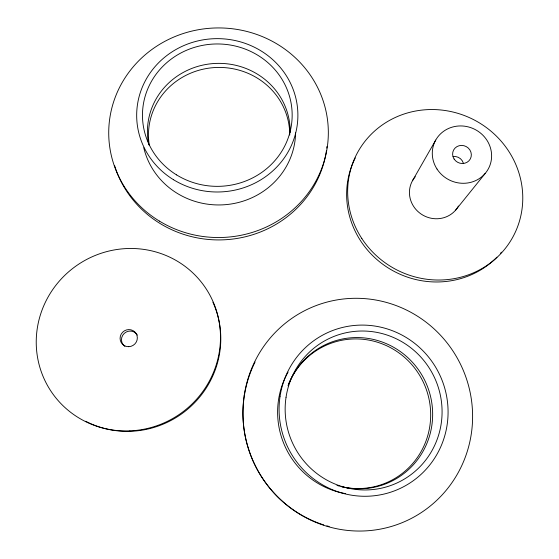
<?xml version="1.0" encoding="UTF-8"?>
<svg xmlns="http://www.w3.org/2000/svg" width="559" height="559" viewBox="0 0 559 559"><rect width="100%" height="100%" fill="white"/><g stroke="black" fill="none" stroke-linecap="round" stroke-linejoin="round"><path stroke-width="0.84" d="M412.5 180.697L435.727 140.078M455.704 210.037L485.212 173.416M329.181 526.515A115.517 113.232 66 0 1 326.847 525.865M323.752 524.922A115.517 113.232 66 0 1 255.065 362.001M288.032 385.829A75.884 74.375 65.5 0 1 380.49 341.423A75.884 74.375 65.5 0 1 430.206 433.504A75.884 74.375 65.5 0 1 342.611 486.938M339.432 486.134A75.884 74.375 65.5 0 1 336.965 485.408M288.514 384.361A75.067 73.585 65.8 0 1 380.91 343.38A75.067 73.585 65.8 0 1 427.901 435.161A75.067 73.585 65.8 0 1 340.829 486.54M345.546 493.618A81.726 80.098 65.5 0 1 288.067 372.112M212.902 302.181A91.956 89.468 -35.2 0 1 191.339 405.932A91.956 89.468 -35.2 0 1 85.702 421.269M124.888 346.419A8.616 8.385 -35 0 1 124.301 333.346A8.616 8.385 -35 0 1 137.374 335.058M458.464 206.033A26.245 25.043 27.5 0 1 421.116 214.041A26.245 25.043 27.5 0 1 415.281 176.735M453.063 156.506A9.14 8.665 26.8 0 1 463.348 163.123M501.465 252.165A87.497 83.557 27.6 0 1 500.368 253.458M496.916 257.189A87.497 83.557 27.6 0 1 384.445 265.441A87.497 83.557 27.6 0 1 355.3 157.911M326.973 146.458A108.684 103.799 -0.6 0 1 326.791 148.107M326.456 150.567A108.684 103.799 -0.6 0 1 226.786 239.643A108.684 103.799 -0.6 0 1 114.602 165.604M149.351 145.543A70.637 67.45 -0.6 0 1 213.657 67.632A70.637 67.45 -0.6 0 1 289.737 135.04M148.799 144.788A71.363 68.1 -0.5 0 1 212.364 63.642A71.363 68.1 -0.5 0 1 290.156 132.455M295.606 132.902A76.856 73.348 -0.5 0 1 226.521 204.573A76.856 73.348 -0.5 0 1 143.768 147.723M244.171 395.751A116.775 114.448 65.6 0 0 399.881 523.573A116.775 114.448 65.6 0 0 429.228 324.674A116.775 114.448 65.6 0 0 244.171 395.751M280.031 396.499A85.925 84.157 64.1 0 0 394.416 490.872A85.925 84.157 64.1 0 0 416.294 344.672A85.925 84.157 64.1 0 0 280.031 396.499M286.04 397.274A79.783 78.141 64 0 0 392.201 484.967A79.783 78.141 64 0 0 412.598 349.228A79.783 78.141 64 0 0 286.04 397.274M129.87 430.891A92.955 90.411 -34.9 0 0 207.382 290.785A92.955 90.411 -34.9 0 0 47.829 297.493A92.955 90.411 -34.9 0 0 129.87 430.891M128.752 346.685A8.713 8.476 -34.8 0 0 136.165 333.632A8.713 8.476 -34.8 0 0 121.212 334.086A8.713 8.476 -34.8 0 0 128.752 346.685M437.005 169.035A29.983 28.341 26.5 0 0 488.328 168.874A29.983 28.341 26.5 0 0 460.525 125.936A29.983 28.341 26.5 0 0 437.005 169.035M454.083 158.994A9.468 8.951 26.5 0 0 470.287 159.001A9.468 8.951 26.5 0 0 461.559 145.41A9.468 8.951 26.5 0 0 454.083 158.994M361.848 238.546A88.406 84.374 27.5 0 0 513.288 236.254A88.406 84.374 27.5 0 0 430.493 109.543A88.406 84.374 27.5 0 0 361.848 238.546M159.42 221.105A109.809 104.799 -0.6 0 0 328.224 137.332A109.809 104.799 -0.6 0 0 167.945 39.759A109.809 104.799 -0.6 0 0 159.42 221.105M173.486 179.712A80.608 76.674 -0.3 0 0 297.786 119.165A80.608 76.674 -0.3 0 0 180.571 47.075A80.608 76.674 -0.3 0 0 173.486 179.712M176.581 174.904A74.85 71.196 -0.3 0 0 292.064 118.808A74.85 71.196 -0.3 0 0 183.296 51.756A74.85 71.196 -0.3 0 0 176.581 174.904"/></g></svg>
